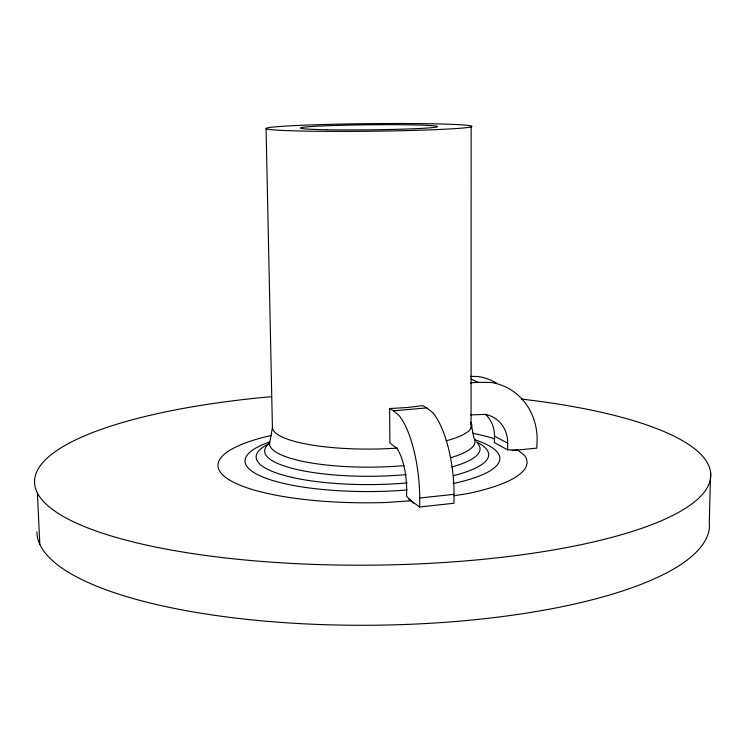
<?xml version="1.0" encoding="UTF-8"?>
<svg xmlns="http://www.w3.org/2000/svg" width="748" height="748" viewBox="0 0 748 748"><rect width="100%" height="100%" fill="white"/><g stroke="black" fill="none" stroke-linecap="round" stroke-linejoin="round"><path stroke-width="1.12" d="M471.072 428.052L471.137 126.842A102.915 3.796 -0.6 0 0 328.653 124.383A102.915 3.796 -0.6 0 0 307.129 131.134A102.915 3.796 -0.6 0 0 471.137 126.842M485.452 414.327A32.042 28.789 -61.5 0 1 494.512 435.233L494.409 442.629L507.602 449.838L517.691 450.025L524.647 455.551A154.546 38.924 -0.6 0 1 467.182 493.689L453.83 495.737M507.602 449.838L507.714 442.311A32.678 29.247 -61.5 0 0 484.928 414.383L470.473 414.906M710.6 472.474L709.3 522.3A336.291 96.829 -0.6 0 1 378.46 625.169A336.291 96.829 -0.6 0 1 36.895 531.809M389.605 408.53L407.052 407.557L422.732 405.65L426.809 407.894L432.615 412.513A70.938 24.88 83.9 0 1 454.055 491.614L453.971 503.236L419.665 507.004L419.703 495.307A71.471 23.627 84.1 0 0 399.021 415.495L393.485 410.811L389.605 408.53L389.904 442.947L396.674 448.192A35.708 11.79 84.1 0 1 406.603 487.902L406.622 496.251L413.401 503.18M266.064 128.562L272.412 427.585L269.523 443.901A102.757 24.553 -0.6 0 0 404.172 465.621M419.619 498.037L453.961 494.325M512.081 450.586L536.849 448.117L537.129 437.814A65.357 58.503 -61.5 0 0 491.258 382.499L477.925 382.293L470.473 382.911M393.485 410.811L426.809 407.894M411.045 500.767L385.688 502.516A154.546 38.924 -0.6 0 1 230.188 480.431A154.546 38.924 -0.6 0 1 271.122 435.467M470.595 376.394L478.243 376.515A64.085 57.587 -61.5 0 1 496.737 383.21M494.718 439.02L492.577 438.178A154.546 38.924 -0.6 0 0 472.745 433.251M471.034 379.068L477.925 382.293M494.428 436.047L507.63 443.134M408.399 498.86L419.665 507.004M470.81 422.106L473.98 438.094A102.757 24.553 -0.6 0 1 450.726 457.683M37.4 492.96L39.812 544.31M521.412 399.077A338.124 86.721 -0.6 0 1 625.487 533.53A338.124 86.721 -0.6 0 1 88.778 528.312A338.124 86.721 -0.6 0 1 271.496 396.655M474.943 439.815A127.431 31.809 -0.6 0 1 453.082 483.563M407.239 489.987A127.431 31.809 -0.6 0 1 267.915 478.944A127.431 31.809 -0.6 0 1 269.467 442.003M477.841 443.676A107.721 26.245 -0.6 0 1 451.857 466.948M406.267 474.597A107.721 26.245 -0.6 0 1 297.031 469.529A107.721 26.245 -0.6 0 1 269.392 443.321M476.411 441.956A116.258 28.742 -0.6 0 1 453.886 475.532M407.333 482.899A116.258 28.742 -0.6 0 1 283.716 475.279A116.258 28.742 -0.6 0 1 268.775 443.816M471.324 423.069A99.708 22.786 -0.6 0 1 446.126 440.815M397.431 448.071A99.708 22.786 -0.6 0 1 272.412 427.585M326.605 129.741A68.526 2.525 -0.6 0 0 436.795 126.964A68.526 2.525 -0.6 0 0 343.51 125.234A68.526 2.525 -0.6 0 0 326.605 129.741"/></g></svg>
